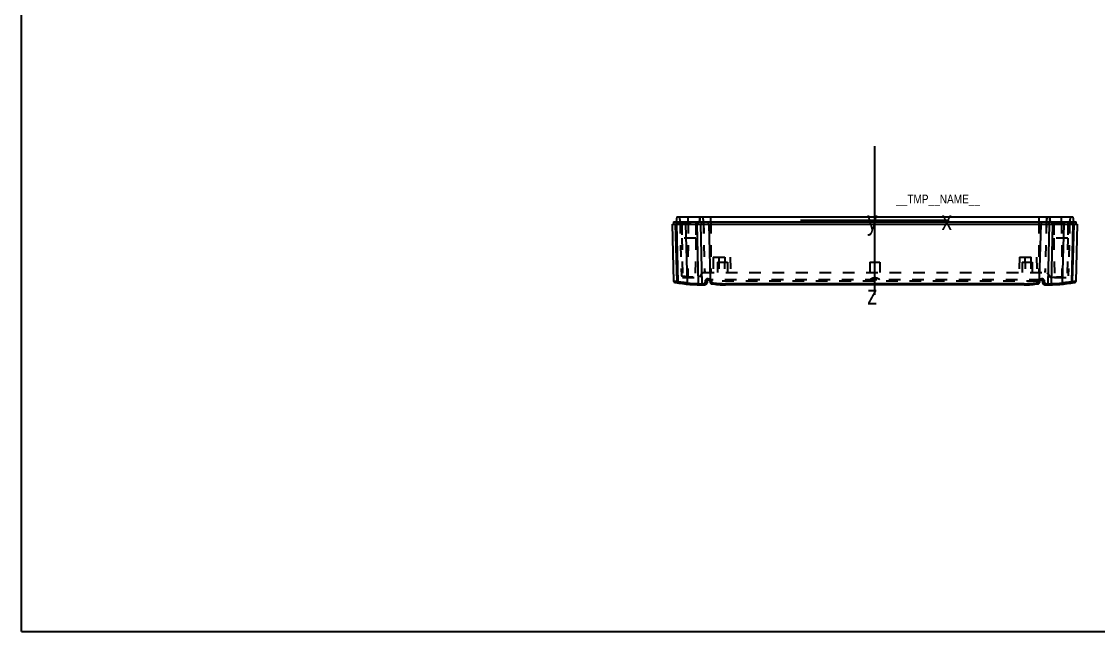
# Model space of a CAD drawing. Extents: x 0 to 841, y 0 to 594.
# Drawn here: x 0 to 425.6, y 0 to 241.2 of the extents above; entities that cross this region are included whole.
import ezdxf

# ---------------------------------------------------------------- set-up
doc = ezdxf.new("R2010")
doc.units = 0
doc.header["$LTSCALE"] = 46.255
doc.linetypes.add('HIDDEN', pattern=[0.2, 0.1, -0.1])
doc.layers.get('0').update_dxf_attribs({"linetype": 'CONTINUOUS'})
doc.layers.add('DEFAULT_2', color=8, linetype='HIDDEN')
doc.styles.get("Standard").update_dxf_attribs({"font": 'txt', "width": 0.85})
doc.styles.add('TEXTSTYLE_2', font='txt', dxfattribs={"width": 0.8})

msp = doc.modelspace()

# ---------------------------------------------------------------- linework, layer by layer
at = {"color": 7, "linetype": 'CONTINUOUS'}
for p, q in [((0, 0), (0, 594)), ((337.26, 133.09), (337.26, 191.96)), ((257.66, 162.02), (257.66, 161.02)), ((257.66, 162.02), (416.86, 162.02)), ((259.05, 164.02), (258.76, 162.02)), ((258.78, 162.02), (258.78, 161.02)), ((259.05, 164.02), (415.48, 164.02)), ((259.36, 162.02), (259.36, 161.02)), ((262.46, 161.02), (262.46, 162.02)), ((263.52, 162.02), (263.51, 164.02)), ((266.99, 162.02), (266.99, 161.02)), ((268.26, 164.02), (267.98, 162.02)), ((268.56, 162.02), (268.56, 161.02)), ((271.56, 161.02), (271.56, 162.02)), ((272.48, 162.02), (272.48, 164.02)), ((366.7, 162.52), (307.83, 162.52)), ((402.05, 164.02), (402.05, 162.02)), ((402.97, 162.02), (402.97, 161.02)), ((405.97, 162.02), (405.97, 161.02)), ((406.27, 164.02), (406.55, 162.02)), ((407.54, 161.02), (407.54, 162.02)), ((411.01, 162.02), (411.02, 164.02)), ((412.07, 162.02), (412.07, 161.02)), ((415.16, 161.02), (415.16, 162.02)), ((415.48, 164.02), (415.76, 162.02)), ((415.75, 162.02), (415.75, 161.02)), ((416.86, 161.02), (416.86, 162.02)), ((257.88, 138.44), (257.29, 161.02)), ((257.29, 161.02), (417.24, 161.02)), ((259.1, 138.27), (258.51, 161.02)), ((259.59, 138.19), (258.99, 161.02)), ((262.49, 161.02), (263.1, 137.84)), ((267.63, 137.55), (267.01, 161.02)), ((268.32, 161.02), (268.94, 137.51)), ((271.59, 161.02), (272.15, 139.38)), ((402.38, 139.38), (402.94, 161.02)), ((406.21, 161.02), (405.59, 137.51)), ((407.52, 161.02), (406.9, 137.55)), ((411.43, 137.84), (412.04, 161.02)), ((415.54, 161.02), (414.94, 138.19)), ((415.43, 138.27), (416.02, 161.02)), ((417.24, 161.02), (416.65, 138.44)), ((267.61, 137.07), (267.63, 137.55)), ((269.71, 137.51), (270.25, 137.85)), ((270.25, 137.85), (270.28, 138.54)), ((270.74, 137.46), (270.25, 137.11)), ((270.97, 138.54), (270.95, 137.85)), ((271.4, 139.51), (271.61, 139.51)), ((271.67, 139.02), (271.47, 139.02)), ((272.17, 138.54), (272.19, 138)), ((272.68, 138), (272.67, 138.53)), ((278.2, 137.02), (278.2, 137.51)), ((396.33, 137.51), (278.2, 137.51)), ((396.33, 137.02), (278.2, 137.02)), ((396.33, 137.51), (396.33, 137.02)), ((401.86, 138.53), (401.85, 138)), ((402.36, 138.54), (402.34, 138)), ((403.06, 139.02), (402.86, 139.02)), ((402.92, 139.51), (403.13, 139.51)), ((403.56, 138.54), (403.58, 137.85)), ((404.28, 137.11), (403.79, 137.46)), ((404.25, 138.54), (404.27, 137.85)), ((404.27, 137.85), (404.82, 137.51)), ((406.92, 137.07), (406.9, 137.55)), ((0, 0), (841, 0))]:
    msp.add_line(p, q, dxfattribs=at)
for centre, radius, start, end in [((258.38, 138.45), 0.5, 181.5, 260.9648), ((270.12, 212.26), 75.24, 260.9648, 269.8793), ((260.09, 138.2), 0.5, 181.5, 262.2872), ((269.4, 220.74), 83.14, 263.5516, 265.65), ((270.12, 212.27), 74.76, 264.6089, 268.0899), ((269.58, 178), 40.5, 267.2362, 269.0871), ((269.77, 220.09), 82.59, 269.4243, 269.9633), ((269.96, 137.52), 0.5, 269.8793, 305), ((270.45, 137.87), 0.5, 305, 358), ((271.47, 138.52), 0.5, 90, 178), ((271.67, 138.52), 0.5, 2, 90), ((272.68, 138.02), 0.5, 182, 259.7985), ((278.2, 168.66), 31.63, 259.7985, 270), ((278.21, 168.76), 31.25, 259.8027, 269.984), ((396.32, 168.76), 31.25, 270.016, 280.1973), ((396.33, 168.66), 31.63, 270, 280.2015), ((401.84, 138.02), 0.5, 280.2015, 358), ((402.86, 138.52), 0.5, 90, 178), ((403.06, 138.52), 0.5, 2, 90), ((404.08, 137.87), 0.5, 182, 235), ((403.76, 147.16), 9.32, 270.8298, 273.182), ((404.57, 137.52), 0.5, 235, 270.1207), ((404.41, 212.26), 75.24, 270.1207, 279.0352), ((404.74, 224.43), 86.92, 270.0502, 270.5623), ((404.98, 176.96), 39.46, 270.8885, 272.7882), ((404.41, 212.27), 74.76, 271.9101, 275.3911), ((414.44, 138.2), 0.5, 277.7128, 358.5), ((416.15, 138.45), 0.5, 279.0352, 358.5)]:
    msp.add_arc(centre, radius, start, end, dxfattribs=at)
for points, knots in [([(257.88, 138.44), (257.88, 138.44), (257.89, 138.44), (257.9, 138.43), (257.93, 138.43), (257.96, 138.42), (258.01, 138.42), (258.09, 138.41), (258.21, 138.39), (258.38, 138.36), (258.59, 138.33), (258.84, 138.3), (259.01, 138.28), (259.1, 138.27)], [0, 0, 0, 0, 0.00419, 0.016504, 0.036917, 0.06539, 0.101889, 0.146395, 0.259225, 0.402745, 0.574613, 0.773554, 1, 1, 1, 1]), ([(259.1, 138.27), (259.17, 138.25), (259.27, 138.24), (259.39, 138.22), (259.46, 138.21), (259.51, 138.2), (259.55, 138.19), (259.57, 138.19), (259.59, 138.18), (259.59, 138.19)], [0, 0, 0, 0, 0.427014, 0.599099, 0.742324, 0.854914, 0.935545, 0.983959, 1, 1, 1, 1]), ([(259.41, 137.79), (259.34, 137.8), (259.19, 137.89), (259.13, 138.05), (259.11, 138.13)], [0, 0, 0, 0, 0.451641, 1, 1, 1, 1]), ([(259.59, 138.19), (259.59, 138.18), (259.6, 138.19), (259.62, 138.18), (259.66, 138.18), (259.69, 138.17), (259.71, 138.17)], [0, 0, 0, 0, 0.065017, 0.255146, 0.567701, 1, 1, 1, 1]), ([(259.71, 138.17), (259.73, 138.17), (259.85, 138.15), (259.97, 138.14), (260.07, 138.13)], [0, 0, 0, 0, 0.18893, 1, 1, 1, 1]), ([(263.05, 137.36), (263.05, 137.36), (263.05, 137.37), (263.05, 137.38), (263.05, 137.4), (263.06, 137.44), (263.06, 137.5), (263.07, 137.58), (263.08, 137.69), (263.09, 137.78), (263.1, 137.84)], [0, 0, 0, 0, 0.016755, 0.038521, 0.069949, 0.162504, 0.291338, 0.450616, 0.629481, 1, 1, 1, 1]), ([(269.26, 137.03), (269.22, 137.03), (269.12, 137.06), (269.02, 137.17), (268.95, 137.33), (268.94, 137.45), (268.94, 137.51)], [0, 0, 0, 0, 0.19338, 0.433338, 0.714601, 1, 1, 1, 1]), ([(269.92, 137.24), (269.9, 137.26), (269.82, 137.34), (269.75, 137.43), (269.71, 137.51)], [0, 0, 0, 0, 0.242343, 1, 1, 1, 1]), ([(269.79, 137.16), (269.78, 137.18), (269.73, 137.29), (269.71, 137.41), (269.71, 137.51)], [0, 0, 0, 0, 0.223737, 1, 1, 1, 1]), ([(269.87, 137.06), (269.86, 137.07), (269.83, 137.09), (269.81, 137.13), (269.79, 137.16)], [0, 0, 0, 0, 0.225538, 1, 1, 1, 1]), ([(269.96, 137.02), (269.94, 137.02), (269.9, 137.04), (269.88, 137.05), (269.87, 137.06)], [0, 0, 0, 0, 0.727998, 1, 1, 1, 1]), ([(270.02, 137.16), (270.01, 137.16), (269.97, 137.19), (269.94, 137.21), (269.92, 137.24)], [0, 0, 0, 0, 0.236199, 1, 1, 1, 1]), ([(270.11, 137.11), (270.1, 137.11), (270.07, 137.12), (270.04, 137.14), (270.02, 137.16)], [0, 0, 0, 0, 0.230058, 1, 1, 1, 1]), ([(270.19, 137.1), (270.19, 137.1), (270.16, 137.1), (270.13, 137.1), (270.11, 137.11)], [0, 0, 0, 0, 0.226102, 1, 1, 1, 1]), ([(270.64, 137.83), (270.61, 137.83), (270.48, 137.84), (270.35, 137.84), (270.25, 137.85)], [0, 0, 0, 0, 0.245228, 1, 1, 1, 1]), ([(270.5, 137.55), (270.47, 137.57), (270.38, 137.66), (270.31, 137.76), (270.25, 137.85)], [0, 0, 0, 0, 0.232006, 1, 1, 1, 1]), ([(270.28, 138.54), (270.29, 138.67), (270.36, 138.93), (270.61, 139.25), (270.98, 139.46), (271.26, 139.51), (271.4, 139.51)], [0, 0, 0, 0, 0.241074, 0.485218, 0.737999, 1, 1, 1, 1]), ([(270.97, 138.54), (270.97, 138.54), (270.94, 138.54), (270.91, 138.53), (270.83, 138.53), (270.75, 138.53), (270.64, 138.53), (270.48, 138.53), (270.36, 138.54), (270.28, 138.54)], [0, 0, 0, 0, 0.024337, 0.089275, 0.190424, 0.322653, 0.479847, 0.652253, 1, 1, 1, 1]), ([(270.61, 137.47), (270.6, 137.47), (270.56, 137.5), (270.52, 137.53), (270.5, 137.55)], [0, 0, 0, 0, 0.220947, 1, 1, 1, 1]), ([(270.7, 137.44), (270.7, 137.44), (270.66, 137.44), (270.63, 137.46), (270.61, 137.47)], [0, 0, 0, 0, 0.206927, 1, 1, 1, 1]), ([(270.8, 137.83), (270.79, 137.83), (270.73, 137.83), (270.68, 137.83), (270.64, 137.83)], [0, 0, 0, 0, 0.223158, 1, 1, 1, 1]), ([(270.91, 137.84), (270.9, 137.84), (270.86, 137.84), (270.83, 137.83), (270.8, 137.83)], [0, 0, 0, 0, 0.196881, 1, 1, 1, 1]), ([(270.95, 137.85), (270.95, 137.84), (270.93, 137.84), (270.92, 137.84), (270.91, 137.84)], [0, 0, 0, 0, 0.276764, 1, 1, 1, 1]), ([(271.47, 139.02), (271.46, 139.02), (271.43, 139.09), (271.42, 139.18), (271.4, 139.34), (271.4, 139.45), (271.4, 139.51)], [0, 0, 0, 0, 0.087265, 0.308339, 0.638965, 1, 1, 1, 1]), ([(271.63, 139.16), (271.63, 139.19), (271.62, 139.3), (271.61, 139.42), (271.61, 139.51)], [0, 0, 0, 0, 0.212194, 1, 1, 1, 1]), ([(271.67, 139.02), (271.66, 139.02), (271.65, 139.04), (271.64, 139.08), (271.63, 139.13), (271.63, 139.16)], [0, 0, 0, 0, 0.093513, 0.288883, 1, 1, 1, 1]), ([(271.91, 138.96), (271.91, 138.96), (271.92, 138.98), (271.93, 138.99), (271.95, 139.04), (271.99, 139.09), (272.02, 139.15), (272.08, 139.25), (272.12, 139.33), (272.15, 139.38)], [0, 0, 0, 0, 0.016823, 0.070173, 0.162497, 0.291702, 0.450968, 0.629874, 1, 1, 1, 1]), ([(272.15, 139.38), (272.3, 139.3), (272.56, 139.05), (272.67, 138.7), (272.67, 138.53)], [0, 0, 0, 0, 0.499576, 1, 1, 1, 1]), ([(272.17, 138.54), (272.17, 138.54), (272.18, 138.54), (272.21, 138.54), (272.26, 138.54), (272.32, 138.54), (272.4, 138.54), (272.51, 138.54), (272.6, 138.54), (272.67, 138.55)], [0, 0, 0, 0, 0.01734, 0.071009, 0.163796, 0.293579, 0.453308, 0.63223, 1, 1, 1, 1]), ([(272.68, 138), (272.62, 138), (272.53, 138), (272.41, 138), (272.34, 137.99), (272.28, 138), (272.23, 137.99), (272.21, 138), (272.19, 138), (272.19, 138)], [0, 0, 0, 0, 0.382335, 0.555116, 0.706438, 0.830627, 0.923108, 0.980092, 1, 1, 1, 1]), ([(272.68, 138), (272.67, 137.94), (272.66, 137.85), (272.64, 137.74), (272.62, 137.67), (272.61, 137.61), (272.61, 137.57), (272.6, 137.55), (272.6, 137.54), (272.6, 137.52), (272.6, 137.52)], [0, 0, 0, 0, 0.384536, 0.557418, 0.708484, 0.832273, 0.924296, 0.957134, 0.980818, 1, 1, 1, 1]), ([(401.93, 137.52), (401.93, 137.52), (401.93, 137.54), (401.93, 137.55), (401.92, 137.57), (401.92, 137.61), (401.91, 137.67), (401.89, 137.74), (401.87, 137.85), (401.86, 137.94), (401.84, 138)], [0, 0, 0, 0, 0.019153, 0.042809, 0.075621, 0.167534, 0.291231, 0.442306, 0.61529, 1, 1, 1, 1]), ([(402.34, 138), (402.34, 138), (402.32, 138), (402.3, 137.99), (402.25, 138), (402.19, 137.99), (402.12, 138), (402, 138), (401.91, 138), (401.84, 138)], [0, 0, 0, 0, 0.019908, 0.076892, 0.169373, 0.293562, 0.444884, 0.617665, 1, 1, 1, 1]), ([(401.86, 138.53), (401.86, 138.7), (401.97, 139.05), (402.23, 139.3), (402.38, 139.38)], [0, 0, 0, 0, 0.500424, 1, 1, 1, 1]), ([(401.86, 138.55), (401.92, 138.54), (402.02, 138.54), (402.13, 138.54), (402.21, 138.54), (402.27, 138.54), (402.32, 138.54), (402.34, 138.54), (402.36, 138.54), (402.36, 138.54)], [0, 0, 0, 0, 0.36777, 0.546692, 0.706421, 0.836204, 0.928991, 0.98266, 1, 1, 1, 1]), ([(402.62, 138.96), (402.62, 138.96), (402.61, 138.98), (402.6, 138.99), (402.57, 139.04), (402.54, 139.09), (402.51, 139.15), (402.45, 139.25), (402.41, 139.33), (402.38, 139.38)], [0, 0, 0, 0, 0.016823, 0.070173, 0.162497, 0.291702, 0.450968, 0.629874, 1, 1, 1, 1]), ([(402.86, 139.02), (402.87, 139.02), (402.88, 139.04), (402.89, 139.08), (402.9, 139.13), (402.9, 139.16)], [0, 0, 0, 0, 0.093513, 0.288883, 1, 1, 1, 1]), ([(402.9, 139.16), (402.9, 139.19), (402.91, 139.3), (402.92, 139.42), (402.92, 139.51)], [0, 0, 0, 0, 0.212194, 1, 1, 1, 1]), ([(403.06, 139.02), (403.07, 139.02), (403.1, 139.09), (403.11, 139.18), (403.13, 139.34), (403.13, 139.45), (403.13, 139.51)], [0, 0, 0, 0, 0.087265, 0.308339, 0.638965, 1, 1, 1, 1]), ([(403.13, 139.51), (403.27, 139.51), (403.55, 139.46), (403.92, 139.25), (404.17, 138.93), (404.24, 138.67), (404.25, 138.54)], [0, 0, 0, 0, 0.262001, 0.514782, 0.758926, 1, 1, 1, 1]), ([(403.56, 138.54), (403.56, 138.54), (403.58, 138.54), (403.62, 138.53), (403.69, 138.53), (403.78, 138.53), (403.9, 138.53), (404.05, 138.53), (404.17, 138.54), (404.25, 138.54)], [0, 0, 0, 0, 0.019021, 0.077068, 0.179512, 0.322766, 0.494085, 0.675116, 1, 1, 1, 1]), ([(403.62, 137.84), (403.61, 137.84), (403.6, 137.84), (403.58, 137.84), (403.58, 137.85)], [0, 0, 0, 0, 0.723236, 1, 1, 1, 1]), ([(403.89, 137.83), (403.86, 137.83), (403.77, 137.83), (403.68, 137.83), (403.62, 137.84)], [0, 0, 0, 0, 0.319364, 1, 1, 1, 1]), ([(404.27, 137.85), (404.21, 137.74), (404.1, 137.6), (403.94, 137.47), (403.86, 137.44), (403.83, 137.44)], [0, 0, 0, 0, 0.607696, 0.843335, 1, 1, 1, 1]), ([(404.44, 137.12), (404.43, 137.11), (404.39, 137.1), (404.36, 137.09), (404.34, 137.1)], [0, 0, 0, 0, 0.281105, 1, 1, 1, 1]), ([(404.82, 137.51), (404.77, 137.42), (404.66, 137.27), (404.51, 137.15), (404.44, 137.12)], [0, 0, 0, 0, 0.544694, 1, 1, 1, 1]), ([(404.82, 137.51), (404.82, 137.44), (404.8, 137.33), (404.75, 137.15), (404.64, 137.02), (404.57, 137.02)], [0, 0, 0, 0, 0.325239, 0.612797, 1, 1, 1, 1]), ([(405.27, 137.03), (405.31, 137.03), (405.4, 137.06), (405.51, 137.17), (405.58, 137.33), (405.59, 137.45), (405.59, 137.51)], [0, 0, 0, 0, 0.19338, 0.433338, 0.714601, 1, 1, 1, 1]), ([(411.43, 137.84), (411.66, 137.86), (412.11, 137.9), (412.75, 137.95), (413.35, 138.01), (413.81, 138.06), (414.13, 138.09), (414.33, 138.11), (414.51, 138.13), (414.66, 138.15), (414.78, 138.17), (414.85, 138.17), (414.9, 138.18), (414.92, 138.18), (414.93, 138.19), (414.94, 138.19), (414.94, 138.19)], [0, 0, 0, 0, 0.193757, 0.38081, 0.552728, 0.704785, 0.77063, 0.829334, 0.880338, 0.922676, 0.956024, 0.980191, 0.988766, 0.994953, 0.99871, 1, 1, 1, 1]), ([(411.48, 137.36), (411.48, 137.36), (411.48, 137.37), (411.48, 137.38), (411.48, 137.4), (411.47, 137.44), (411.46, 137.5), (411.46, 137.58), (411.45, 137.69), (411.44, 137.78), (411.43, 137.84)], [0, 0, 0, 0, 0.016755, 0.038521, 0.069949, 0.162503, 0.291337, 0.450616, 0.629481, 1, 1, 1, 1]), ([(414.94, 138.19), (414.94, 138.18), (414.96, 138.19), (414.97, 138.19), (415.02, 138.2), (415.07, 138.21), (415.14, 138.22), (415.26, 138.24), (415.36, 138.25), (415.43, 138.27)], [0, 0, 0, 0, 0.016041, 0.064455, 0.145086, 0.257676, 0.400901, 0.572986, 1, 1, 1, 1]), ([(415.12, 137.79), (415.19, 137.8), (415.34, 137.89), (415.4, 138.05), (415.42, 138.13)], [0, 0, 0, 0, 0.451641, 1, 1, 1, 1]), ([(415.43, 138.27), (415.52, 138.28), (415.69, 138.3), (415.94, 138.33), (416.15, 138.36), (416.32, 138.39), (416.44, 138.41), (416.52, 138.42), (416.56, 138.42), (416.6, 138.43), (416.63, 138.43), (416.64, 138.44), (416.65, 138.44), (416.65, 138.44)], [0, 0, 0, 0, 0.226446, 0.425387, 0.597255, 0.740775, 0.853605, 0.898111, 0.93461, 0.963083, 0.983496, 0.99581, 1, 1, 1, 1])]:
    msp.add_open_spline(points, degree=3, knots=knots, dxfattribs=at)
for points in [[(259.11, 138.13), (259.1, 138.18), (259.1, 138.22), (259.1, 138.27)], [(270.25, 137.11), (270.23, 137.1), (270.21, 137.1), (270.19, 137.1)], [(270.74, 137.46), (270.73, 137.45), (270.71, 137.45), (270.7, 137.44)], [(271.61, 139.51), (271.8, 139.51), (271.99, 139.47), (272.15, 139.38)], [(402.38, 139.38), (402.54, 139.47), (402.73, 139.51), (402.92, 139.51)], [(403.83, 137.44), (403.82, 137.45), (403.8, 137.45), (403.79, 137.46)], [(404.34, 137.1), (404.32, 137.1), (404.3, 137.1), (404.28, 137.11)], [(415.42, 138.13), (415.43, 138.18), (415.43, 138.22), (415.43, 138.27)]]:
    msp.add_open_spline(points, degree=3, dxfattribs=at)
at = {"layer": 'DEFAULT_2', "color": 8, "linetype": 'HIDDEN'}
for p, q in [((259.98, 164.02), (260.26, 162.02)), ((260.04, 162.02), (260.04, 161.52)), ((260.26, 162.02), (260.82, 140.62)), ((263.44, 162.02), (263.4, 140.34)), ((263.44, 162.02), (263.45, 164.02)), ((267.49, 162.02), (267.49, 161.52)), ((267.99, 162.02), (268.27, 164.02)), ((267.99, 162.02), (268.27, 164.02)), ((269.2, 164.02), (269.48, 162.02)), ((269.21, 164.02), (269.49, 162.02)), ((269.48, 162.02), (270, 142.02)), ((269.49, 162.02), (270.02, 142.02)), ((272.48, 162.02), (272.48, 142.02)), ((402.05, 162.02), (402.05, 142.02)), ((405.04, 162.02), (404.51, 142.02)), ((405.05, 162.02), (404.52, 142.02)), ((405.32, 164.02), (405.04, 162.02)), ((405.05, 162.02), (405.33, 164.02)), ((406.54, 162.02), (406.26, 164.02)), ((406.54, 162.02), (406.26, 164.02)), ((407.04, 162.02), (407.04, 161.52)), ((411.09, 162.02), (411.08, 164.02)), ((411.09, 162.02), (411.13, 140.34)), ((414.26, 162.02), (413.7, 140.62)), ((414.55, 164.02), (414.26, 162.02)), ((414.49, 162.02), (414.49, 161.52)), ((260.04, 161.52), (267.49, 161.52)), ((260.96, 161.52), (260.99, 155.52)), ((266.56, 161.52), (266.54, 155.52)), ((407.04, 161.52), (414.49, 161.52)), ((407.96, 161.52), (407.99, 155.52)), ((413.56, 161.52), (413.54, 155.52)), ((260.99, 155.52), (261.26, 140.02)), ((266.54, 155.52), (260.99, 155.52)), ((266.54, 155.52), (266.27, 140.02)), ((413.54, 155.52), (407.99, 155.52)), ((407.99, 155.52), (408.26, 140.02)), ((413.54, 155.52), (413.27, 140.02)), ((273.39, 148.02), (273.28, 142.02)), ((273.39, 148.02), (280.14, 148.02)), ((275.1, 146.02), (275.1, 142.02)), ((275.1, 146.02), (279.08, 146.02)), ((275.56, 148.02), (275.66, 142.02)), ((277.97, 148.02), (277.86, 142.02)), ((279.08, 146.02), (279.08, 142.02)), ((280.14, 148.02), (280.25, 142.02)), ((335.28, 146.02), (335.28, 142.02)), ((335.28, 146.02), (339.25, 146.02)), ((339.25, 146.02), (339.25, 142.02)), ((394.39, 148.02), (394.28, 142.02)), ((394.39, 148.02), (401.14, 148.02)), ((395.45, 146.02), (399.42, 146.02)), ((395.45, 146.02), (395.45, 142.02)), ((396.56, 148.02), (396.66, 142.02)), ((398.97, 148.02), (398.86, 142.02)), ((399.42, 146.02), (399.42, 142.02)), ((401.14, 148.02), (401.25, 142.02)), ((269.09, 142.02), (267.96, 140.06)), ((269.09, 142.02), (405.44, 142.02)), ((405.44, 142.02), (406.57, 140.06)), ((261.26, 140.02), (266.27, 140.02)), ((402.86, 139.02), (271.67, 139.02)), ((272.67, 139.02), (272.67, 138.54)), ((272.68, 138.54), (272.68, 138)), ((401.85, 138.54), (272.68, 138.54)), ((401.85, 138.54), (401.85, 138)), ((401.86, 139.02), (401.86, 138.54)), ((408.26, 140.02), (413.27, 140.02))]:
    msp.add_line(p, q, dxfattribs=at)
for centre, radius, start, end in [((270.12, 212.26), 72.24, 262.6079, 268.2845), ((404.41, 212.26), 72.24, 271.7155, 277.3921), ((269.55, 177.03), 39.53, 267.2135, 269.1098), ((269.79, 224.43), 86.92, 269.4377, 269.9498), ((337.26, 136.92), 2.9, 46.3972, 133.1893), ((404.76, 220.09), 82.59, 270.0367, 270.5757), ((404.95, 177.92), 40.42, 270.9111, 272.7656)]:
    msp.add_arc(centre, radius, start, end, dxfattribs=at)
for points, knots in [([(259.1, 138.27), (259.01, 138.28), (258.83, 138.3), (258.59, 138.33), (258.38, 138.36), (258.21, 138.39), (258.09, 138.41), (258.01, 138.42), (257.96, 138.42), (257.93, 138.43), (257.9, 138.43), (257.89, 138.44), (257.88, 138.44), (257.88, 138.44)], [0, 0, 0, 0, 0.227603, 0.426986, 0.598105, 0.74088, 0.853693, 0.898166, 0.934593, 0.963021, 0.983431, 0.995784, 1, 1, 1, 1]), ([(259.41, 137.79), (259.37, 137.8), (259.27, 137.83), (259.13, 137.99), (259.1, 138.16), (259.1, 138.27)], [0, 0, 0, 0, 0.213074, 0.458992, 1, 1, 1, 1]), ([(259.59, 138.19), (259.59, 138.18), (259.57, 138.19), (259.55, 138.19), (259.51, 138.2), (259.46, 138.21), (259.39, 138.22), (259.27, 138.24), (259.17, 138.25), (259.1, 138.27)], [0, 0, 0, 0, 0.016038, 0.064424, 0.14502, 0.25757, 0.400311, 0.571641, 1, 1, 1, 1]), ([(263.1, 137.84), (262.87, 137.86), (262.42, 137.9), (261.77, 137.95), (261.18, 138.01), (260.72, 138.06), (260.4, 138.09), (260.19, 138.11), (260.02, 138.13), (259.87, 138.15), (259.75, 138.17), (259.67, 138.17), (259.63, 138.18), (259.61, 138.18), (259.6, 138.19), (259.59, 138.19), (259.59, 138.19)], [0, 0, 0, 0, 0.194833, 0.381629, 0.554041, 0.705286, 0.771445, 0.83033, 0.88092, 0.923016, 0.956451, 0.980551, 0.989019, 0.995088, 0.998749, 1, 1, 1, 1]), ([(269.71, 137.51), (269.71, 137.44), (269.73, 137.33), (269.76, 137.21), (269.79, 137.16), (269.79, 137.16)], [0, 0, 0, 0, 0.522797, 0.985025, 1, 1, 1, 1]), ([(270.25, 137.85), (270.29, 137.79), (270.37, 137.68), (270.46, 137.59), (270.5, 137.55)], [0, 0, 0, 0, 0.570938, 1, 1, 1, 1]), ([(270.64, 137.83), (270.63, 137.83), (270.58, 137.84), (270.45, 137.84), (270.33, 137.84), (270.25, 137.85)], [0, 0, 0, 0, 0.057461, 0.370467, 1, 1, 1, 1]), ([(271.4, 139.51), (271.26, 139.51), (270.98, 139.46), (270.61, 139.25), (270.36, 138.93), (270.29, 138.67), (270.28, 138.54)], [0, 0, 0, 0, 0.262488, 0.514967, 0.759289, 1, 1, 1, 1]), ([(271.47, 139.02), (271.46, 139.02), (271.43, 139.09), (271.42, 139.18), (271.4, 139.34), (271.4, 139.45), (271.4, 139.51)], [0, 0, 0, 0, 0.087265, 0.308339, 0.638965, 1, 1, 1, 1]), ([(271.67, 139.02), (271.66, 139.02), (271.65, 139.04), (271.64, 139.08), (271.63, 139.18), (271.62, 139.33), (271.61, 139.45), (271.61, 139.51)], [0, 0, 0, 0, 0.028023, 0.087033, 0.301796, 0.621328, 1, 1, 1, 1]), ([(272.67, 138.54), (272.6, 138.54), (272.51, 138.55), (272.39, 138.55), (272.32, 138.55), (272.26, 138.55), (272.21, 138.55), (272.19, 138.54), (272.17, 138.55), (272.17, 138.54)], [0, 0, 0, 0, 0.382687, 0.555435, 0.706915, 0.830558, 0.92236, 0.979577, 1, 1, 1, 1]), ([(272.68, 138), (272.62, 138), (272.53, 137.99), (272.41, 137.99), (272.34, 137.99), (272.28, 137.99), (272.23, 137.99), (272.2, 138), (272.19, 138), (272.19, 138)], [0, 0, 0, 0, 0.382039, 0.554688, 0.705905, 0.830032, 0.922514, 0.979611, 1, 1, 1, 1]), ([(272.68, 138), (272.67, 137.94), (272.66, 137.85), (272.64, 137.74), (272.62, 137.67), (272.61, 137.61), (272.61, 137.57), (272.6, 137.55), (272.6, 137.54), (272.6, 137.52), (272.6, 137.52)], [0, 0, 0, 0, 0.38516, 0.558035, 0.708975, 0.832588, 0.92444, 0.957212, 0.980845, 1, 1, 1, 1]), ([(401.93, 137.52), (401.93, 137.52), (401.93, 137.54), (401.93, 137.55), (401.92, 137.57), (401.92, 137.61), (401.91, 137.67), (401.89, 137.74), (401.87, 137.85), (401.86, 137.94), (401.84, 138)], [0, 0, 0, 0, 0.019126, 0.042733, 0.07548, 0.167224, 0.290747, 0.441697, 0.614671, 1, 1, 1, 1]), ([(402.34, 138), (402.34, 138), (402.32, 138), (402.3, 137.99), (402.25, 137.99), (402.19, 137.99), (402.12, 137.99), (402, 137.99), (401.91, 138), (401.84, 138)], [0, 0, 0, 0, 0.020389, 0.077486, 0.169968, 0.294095, 0.445312, 0.617961, 1, 1, 1, 1]), ([(402.36, 138.54), (402.36, 138.55), (402.34, 138.54), (402.32, 138.55), (402.27, 138.55), (402.21, 138.55), (402.14, 138.55), (402.02, 138.55), (401.93, 138.54), (401.86, 138.54)], [0, 0, 0, 0, 0.020423, 0.07764, 0.169442, 0.293085, 0.444565, 0.617313, 1, 1, 1, 1]), ([(402.86, 139.02), (402.87, 139.02), (402.88, 139.04), (402.89, 139.08), (402.9, 139.13), (402.9, 139.16)], [0, 0, 0, 0, 0.096083, 0.298411, 1, 1, 1, 1]), ([(403.06, 139.02), (403.07, 139.02), (403.1, 139.09), (403.11, 139.18), (403.13, 139.34), (403.13, 139.45), (403.13, 139.51)], [0, 0, 0, 0, 0.087265, 0.308339, 0.638965, 1, 1, 1, 1]), ([(404.25, 138.54), (404.24, 138.67), (404.17, 138.93), (403.92, 139.25), (403.55, 139.46), (403.27, 139.51), (403.13, 139.51)], [0, 0, 0, 0, 0.240711, 0.485033, 0.737512, 1, 1, 1, 1]), ([(403.62, 137.84), (403.71, 137.83), (403.93, 137.83), (404.15, 137.84), (404.27, 137.85)], [0, 0, 0, 0, 0.413728, 1, 1, 1, 1]), ([(404.28, 137.11), (404.3, 137.1), (404.32, 137.1), (404.34, 137.1), (404.34, 137.1)], [0, 0, 0, 0, 0.988832, 1, 1, 1, 1]), ([(404.44, 137.12), (404.45, 137.12), (404.51, 137.15), (404.65, 137.26), (404.76, 137.4), (404.82, 137.51)], [0, 0, 0, 0, 0.067324, 0.344841, 1, 1, 1, 1]), ([(414.94, 138.19), (414.94, 138.19), (414.93, 138.19), (414.92, 138.18), (414.9, 138.18), (414.85, 138.17), (414.78, 138.17), (414.66, 138.15), (414.51, 138.13), (414.34, 138.11), (414.13, 138.09), (413.81, 138.06), (413.35, 138.01), (412.76, 137.95), (412.11, 137.9), (411.66, 137.86), (411.43, 137.84)], [0, 0, 0, 0, 0.001251, 0.004912, 0.010981, 0.019449, 0.043549, 0.076984, 0.119075, 0.16967, 0.228569, 0.294714, 0.445959, 0.618371, 0.805167, 1, 1, 1, 1]), ([(411.48, 137.36), (411.48, 137.36), (411.48, 137.37), (411.48, 137.38), (411.48, 137.4), (411.47, 137.44), (411.46, 137.5), (411.46, 137.58), (411.45, 137.69), (411.44, 137.78), (411.43, 137.84)], [0, 0, 0, 0, 0.016755, 0.038521, 0.06995, 0.162504, 0.291339, 0.450618, 0.629484, 1, 1, 1, 1]), ([(415.43, 138.27), (415.36, 138.25), (415.26, 138.24), (415.14, 138.22), (415.07, 138.21), (415.02, 138.2), (414.97, 138.19), (414.96, 138.19), (414.94, 138.18), (414.94, 138.19)], [0, 0, 0, 0, 0.428359, 0.599689, 0.74243, 0.85498, 0.935576, 0.983962, 1, 1, 1, 1]), ([(415.12, 137.79), (415.16, 137.8), (415.25, 137.83), (415.37, 137.95), (415.41, 138.07), (415.42, 138.13)], [0, 0, 0, 0, 0.271319, 0.58446, 1, 1, 1, 1]), ([(416.65, 138.44), (416.65, 138.44), (416.64, 138.44), (416.63, 138.43), (416.6, 138.43), (416.56, 138.42), (416.52, 138.42), (416.44, 138.41), (416.32, 138.39), (416.15, 138.36), (415.94, 138.33), (415.69, 138.3), (415.52, 138.28), (415.43, 138.27)], [0, 0, 0, 0, 0.004216, 0.016569, 0.036979, 0.065407, 0.101834, 0.146307, 0.25912, 0.401895, 0.573014, 0.772397, 1, 1, 1, 1])]:
    msp.add_open_spline(points, degree=3, knots=knots, dxfattribs=at)
for points in [[(269.71, 137.51), (269.77, 137.41), (269.84, 137.31), (269.92, 137.24)], [(270.19, 137.1), (270.21, 137.1), (270.23, 137.1), (270.25, 137.11)]]:
    msp.add_open_spline(points, degree=3, dxfattribs=at)

# ---------------------------------------------------------------- texts
at = {"color": 7, "linetype": 'CONTINUOUS', "insert": (345.67, 172.75), "char_height": 3.5, "width": 38.675, "attachment_point": 1}
msp.add_mtext('__TMP__NAME__', dxfattribs=at)
at = {"color": 9, "linetype": 'CONTINUOUS', "char_height": 7.6, "width": 6.0822, "attachment_point": 1, "style": 'TEXTSTYLE_2'}
for s, insert in [('y', (334.22, 166.33)), ('x', (363.66, 166.33)), ('z', (334.22, 136.89))]:
    msp.add_mtext(s, dxfattribs=dict(at, insert=insert))

doc.saveas('drawing.dxf')
